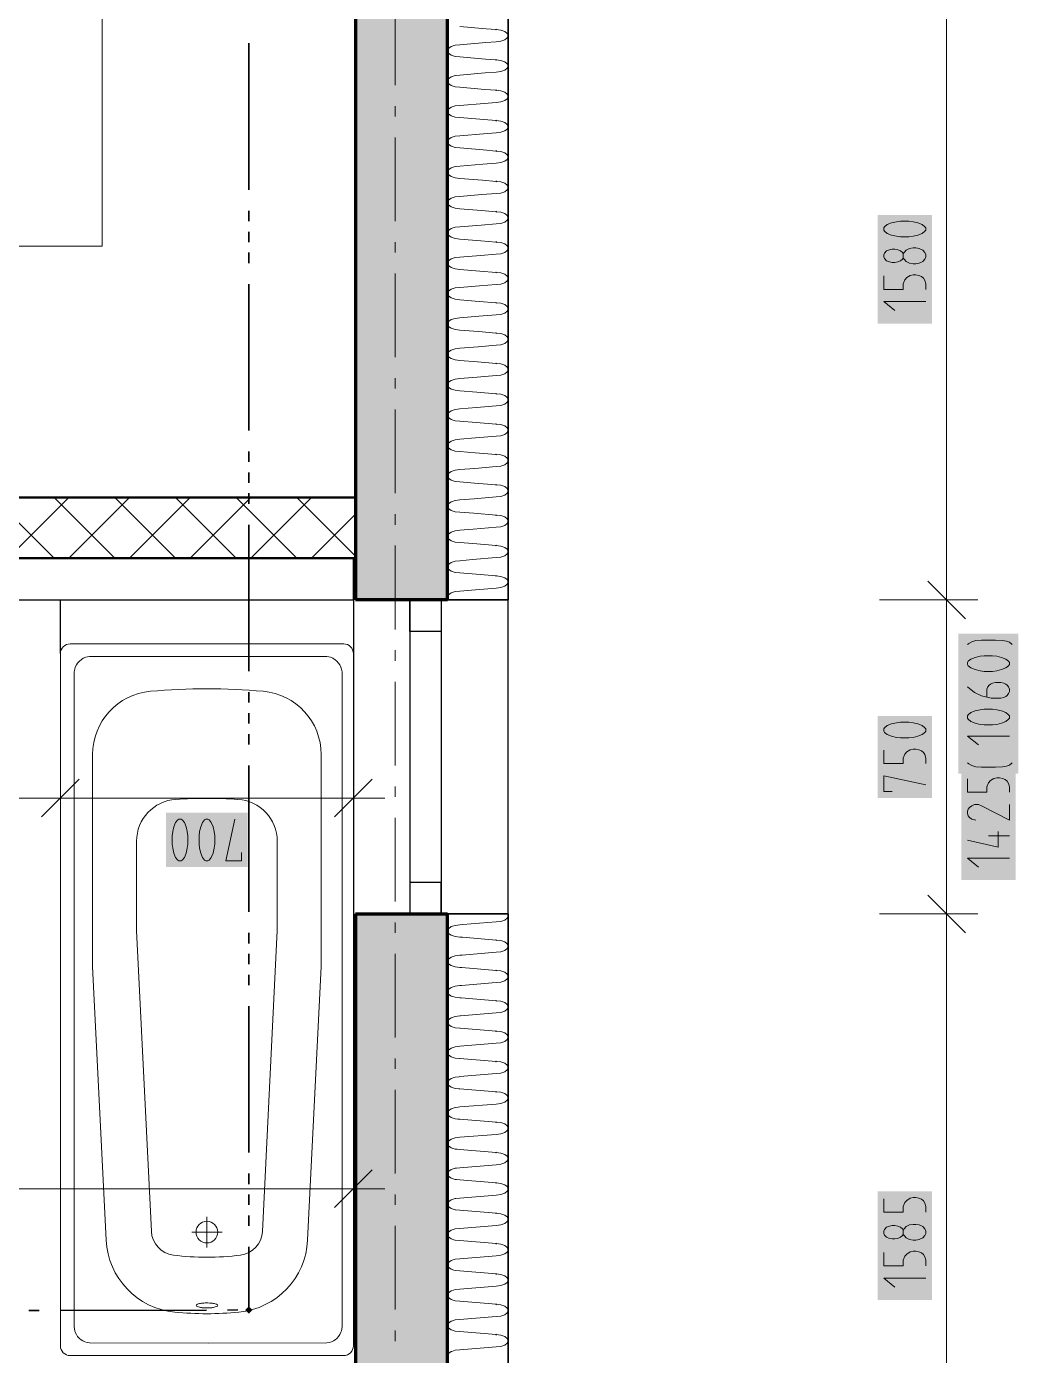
# Model space of a CAD drawing. Header units: millimetres. Extents: x 0 to 594, y 0 to 420.
# Drawn here: x 517.43 to 539.14, y 243.83 to 272.9 of the extents above; entities that cross this region are included whole.
import ezdxf

# ---------------------------------------------------------------- set-up
doc = ezdxf.new("R2010")
doc.units = ezdxf.units.MM
doc.header["$LTSCALE"] = 8
for name, color, linetype in [('PDF_Instalacni prizdivka do 1m', 7, 'Continuous'), ('PDF_Koty delkove', 7, 'Continuous'), ('PDF_Kuchyne', 7, 'Continuous'), ('PDF_Okna', 7, 'Continuous'), ('PDF_Osy hlavni', 7, 'Continuous'), ('PDF_Pozarni useky', 7, 'Continuous'), ('PDF_Pricky zdene', 7, 'Continuous'), ('PDF_Sanita', 7, 'Continuous'), ('PDF_Steny obvodove nosne', 7, 'Continuous'), ('PDF_Zatepleni', 7, 'Continuous')]:
    doc.layers.add(name, color=color, linetype=linetype)

msp = doc.modelspace()

# ---------------------------------------------------------------- linework, layer by layer
at = {"layer": 'PDF_Instalacni prizdivka do 1m', "lineweight": 25}
msp.add_lwpolyline([(524.585, 261.27), (507.641, 261.27), (507.641, 260.355), (524.585, 260.355)], close=True, dxfattribs=at)
msp.add_lwpolyline([(518.174, 259.183), (518.174, 260.355)], dxfattribs=at)
at = {"layer": 'PDF_Koty delkove', "lineweight": 18}
for points in [[(537.566, 219.919), (537.566, 226.788), (537.566, 238.969), (537.566, 253.486), (537.566, 260.355), (537.566, 274.825), (537.245, 274.825), (536.1, 274.825)], [(536.557, 267.774), (536.497, 267.75), (536.435, 267.737), (536.374, 267.737), (536.314, 267.75), (536.252, 267.774), (536.206, 267.823), (536.192, 267.86), (536.192, 267.908), (536.206, 267.945), (536.252, 267.994), (536.314, 268.018), (536.374, 268.031), (536.435, 268.031), (536.497, 268.018), (536.557, 267.994), (536.603, 267.957), (536.619, 267.933)], [(536.619, 267.835), (536.603, 267.811), (536.557, 267.774)], [(536.192, 267.444), (536.192, 267.15), (536.619, 267.15), (536.619, 267.273), (536.65, 267.358), (536.696, 267.407), (536.772, 267.456), (536.832, 267.468), (536.893, 267.468), (536.955, 267.456), (537.015, 267.431), (537.061, 267.395), (537.092, 267.346), (537.108, 267.273), (537.108, 267.15)], [(537.108, 266.881), (536.192, 266.881), (536.435, 266.686)], [(537.978, 259.942), (537.154, 260.767)], [(537.566, 260.355), (537.245, 260.355), (536.1, 260.355)], [(538.253, 260.355), (537.566, 260.355), (536.879, 260.355)], [(538.024, 259.379), (538.054, 259.404), (538.115, 259.441), (538.206, 259.465), (538.329, 259.477), (538.634, 259.477), (538.787, 259.465), (538.878, 259.453), (538.939, 259.428), (539, 259.379)], [(538.572, 259.135), (538.389, 259.135), (538.298, 259.123), (538.191, 259.099), (538.1, 259.062), (538.038, 259.014), (538.024, 258.989), (538.024, 258.94), (538.038, 258.915), (538.1, 258.867), (538.191, 258.83), (538.298, 258.806), (538.389, 258.793), (538.572, 258.793), (538.664, 258.806), (538.771, 258.83), (538.863, 258.867), (538.924, 258.915), (538.939, 258.94), (538.939, 258.989), (538.924, 259.014), (538.863, 259.062)], [(538.863, 259.062), (538.771, 259.099), (538.664, 259.123), (538.572, 259.135)], [(538.45, 258.232), (538.45, 258.403), (538.466, 258.452), (538.496, 258.488), (538.527, 258.512), (538.572, 258.537), (538.634, 258.549), (538.755, 258.549), (538.817, 258.537), (538.863, 258.512), (538.893, 258.488), (538.924, 258.452), (538.939, 258.403), (538.939, 258.354), (538.924, 258.305), (538.893, 258.268), (538.863, 258.244), (538.817, 258.219), (538.755, 258.207), (538.542, 258.207), (538.329, 258.256), (538.176, 258.329), (538.024, 258.452)], [(538.572, 257.963), (538.389, 257.963), (538.298, 257.95), (538.191, 257.926), (538.1, 257.89), (538.038, 257.841), (538.024, 257.816), (538.024, 257.768), (538.038, 257.743), (538.1, 257.695), (538.191, 257.658), (538.298, 257.633), (538.389, 257.621), (538.572, 257.621), (538.664, 257.633), (538.771, 257.658), (538.863, 257.695), (538.924, 257.743)], [(538.924, 257.743), (538.939, 257.768), (538.939, 257.816), (538.924, 257.841), (538.863, 257.89), (538.771, 257.926), (538.664, 257.95), (538.572, 257.963)], [(538.939, 257.377), (538.024, 257.377), (538.267, 257.182)], [(536.192, 257.067), (536.192, 256.774), (536.619, 256.774), (536.619, 256.896), (536.65, 256.981), (536.696, 257.031), (536.772, 257.079), (536.832, 257.092), (536.893, 257.092), (536.955, 257.079), (537.015, 257.055), (537.061, 257.018), (537.092, 256.97), (537.108, 256.896), (537.108, 256.774)], [(539, 256.791), (538.939, 256.742), (538.878, 256.718), (538.787, 256.705), (538.634, 256.693), (538.329, 256.693), (538.206, 256.705), (538.115, 256.73), (538.054, 256.767), (538.024, 256.791)], [(518.586, 256.432), (517.761, 255.608)], [(518.174, 256.707), (518.174, 256.02), (518.174, 255.333)], [(524.997, 256.432), (524.173, 255.608)], [(524.585, 256.707), (524.585, 256.02), (524.585, 255.333)], [(536.192, 256.162), (536.192, 256.504), (537.108, 256.309)], [(538.024, 256.44), (538.024, 256.147), (538.45, 256.147), (538.45, 256.269), (538.482, 256.354), (538.527, 256.403), (538.603, 256.451), (538.664, 256.464), (538.725, 256.464), (538.787, 256.451), (538.847, 256.427), (538.893, 256.391), (538.924, 256.342), (538.939, 256.269), (538.939, 256.147)], [(536.374, 256.162), (536.192, 256.162)], [(524.585, 256.02), (520.535, 256.02), (518.174, 256.02), (514.199, 256.02), (511.58, 256.02), (507.641, 256.02), (497.658, 256.02), (496.65, 256.02), (480.256, 256.02), (477.783, 256.02), (466.793, 256.02), (464.87, 256.02)], [(524.585, 256.02), (525.272, 256.02)], [(538.115, 255.854), (538.069, 255.817), (538.038, 255.78), (538.024, 255.731), (538.024, 255.683), (538.038, 255.634), (538.069, 255.597), (538.115, 255.56), (538.206, 255.536)], [(538.939, 255.878), (538.939, 255.536), (538.329, 255.854), (538.267, 255.878), (538.176, 255.878), (538.115, 255.854)], [(521.208, 255.195), (521.208, 255.011), (521.22, 254.921), (521.244, 254.814), (521.281, 254.722), (521.33, 254.661), (521.354, 254.646), (521.403, 254.646), (521.428, 254.661), (521.476, 254.722), (521.513, 254.814), (521.538, 254.921), (521.55, 255.011), (521.55, 255.195), (521.538, 255.286), (521.513, 255.393), (521.476, 255.485), (521.428, 255.546), (521.403, 255.562)], [(521.403, 255.562), (521.354, 255.562), (521.33, 255.546), (521.281, 255.485), (521.244, 255.393), (521.22, 255.286), (521.208, 255.195)], [(522.138, 254.828), (522.138, 254.646), (521.795, 254.646), (521.99, 255.562)], [(538.695, 255.292), (538.695, 254.949), (538.024, 255.097)], [(538.939, 255.194), (538.482, 255.194)], [(538.939, 254.705), (538.024, 254.705), (538.267, 254.511)], [(537.978, 253.073), (537.154, 253.898)], [(537.566, 253.486), (537.245, 253.486), (536.1, 253.486)], [(538.253, 253.486), (537.566, 253.486), (536.879, 253.486)], [(524.585, 248.161), (524.585, 247.474), (524.585, 246.787)], [(524.997, 247.886), (524.173, 247.062)], [(524.585, 247.474), (513.083, 247.474), (512.73, 247.474), (502.283, 247.474), (500.864, 247.474), (493.994, 247.474), (492.575, 247.474), (480.256, 247.474)], [(524.585, 247.474), (525.272, 247.474)], [(536.192, 247.255), (536.192, 246.962), (536.619, 246.962), (536.619, 247.084), (536.65, 247.169), (536.696, 247.218), (536.772, 247.267), (536.832, 247.279), (536.893, 247.279), (536.955, 247.267), (537.015, 247.243), (537.061, 247.206), (537.092, 247.158), (537.108, 247.084), (537.108, 246.962)], [(536.619, 246.472), (536.603, 246.448), (536.557, 246.411), (536.497, 246.387), (536.435, 246.374), (536.374, 246.374), (536.314, 246.387), (536.252, 246.411), (536.206, 246.46), (536.192, 246.497), (536.192, 246.545), (536.206, 246.582), (536.252, 246.631), (536.314, 246.656), (536.374, 246.668), (536.435, 246.668), (536.497, 246.656), (536.557, 246.631), (536.603, 246.595), (536.619, 246.57)], [(536.634, 246.595), (536.619, 246.57), (536.619, 246.472), (536.634, 246.448), (536.68, 246.399), (536.756, 246.362), (536.832, 246.35), (536.893, 246.35), (536.969, 246.362), (537.046, 246.399), (537.092, 246.448), (537.108, 246.497), (537.108, 246.545), (537.092, 246.595), (537.046, 246.644), (536.969, 246.68), (536.893, 246.692)], [(536.893, 246.692), (536.832, 246.692), (536.756, 246.68), (536.68, 246.644), (536.634, 246.595)], [(536.192, 246.081), (536.192, 245.787), (536.619, 245.787), (536.619, 245.91), (536.65, 245.995), (536.696, 246.044), (536.772, 246.093), (536.832, 246.105), (536.893, 246.105), (536.955, 246.093), (537.015, 246.068), (537.061, 246.032), (537.092, 245.983), (537.108, 245.91), (537.108, 245.787)], [(537.108, 245.518), (536.192, 245.518), (536.435, 245.323)]]:
    msp.add_lwpolyline(points, dxfattribs=at)
for points in [[(536.74, 268.642), (536.557, 268.642), (536.467, 268.63), (536.359, 268.605), (536.268, 268.569), (536.206, 268.52), (536.192, 268.495), (536.192, 268.447), (536.206, 268.422), (536.268, 268.374), (536.359, 268.337), (536.467, 268.312), (536.557, 268.299), (536.74, 268.299), (536.832, 268.312), (536.939, 268.337), (537.031, 268.374), (537.092, 268.422), (537.108, 268.447), (537.108, 268.495), (537.092, 268.52), (537.031, 268.569), (536.939, 268.605), (536.832, 268.63)], [(536.893, 268.055), (536.832, 268.055), (536.756, 268.043), (536.68, 268.007), (536.634, 267.957), (536.619, 267.933), (536.619, 267.835), (536.634, 267.811), (536.68, 267.762), (536.756, 267.725), (536.832, 267.712), (536.893, 267.712), (536.969, 267.725), (537.046, 267.762), (537.092, 267.811), (537.108, 267.86), (537.108, 267.908), (537.092, 267.957), (537.046, 268.007), (536.969, 268.043)], [(536.74, 257.679), (536.557, 257.679), (536.467, 257.666), (536.359, 257.642), (536.268, 257.605), (536.206, 257.557), (536.192, 257.532), (536.192, 257.483), (536.206, 257.458), (536.268, 257.41), (536.359, 257.373), (536.467, 257.348), (536.557, 257.336), (536.74, 257.336), (536.832, 257.348), (536.939, 257.373), (537.031, 257.41), (537.092, 257.458), (537.108, 257.483), (537.108, 257.532), (537.092, 257.557), (537.031, 257.605), (536.939, 257.642), (536.832, 257.666)], [(520.621, 255.195), (520.621, 255.011), (520.633, 254.921), (520.657, 254.814), (520.694, 254.722), (520.742, 254.661), (520.767, 254.646), (520.816, 254.646), (520.841, 254.661), (520.889, 254.722), (520.926, 254.814), (520.951, 254.921), (520.963, 255.011), (520.963, 255.195), (520.951, 255.286), (520.926, 255.393), (520.889, 255.485), (520.841, 255.546), (520.816, 255.562), (520.767, 255.562), (520.742, 255.546), (520.694, 255.485), (520.657, 255.393), (520.633, 255.286)]]:
    msp.add_lwpolyline(points, close=True, dxfattribs=at)
at = {"layer": 'PDF_Koty delkove', "color": 7, "lineweight": 18, "true_color": 0xffffff, "transparency": 33554559}
for points in [[(537.245, 266.401), (537.245, 268.779), (536.054, 266.401), (536.054, 268.779)], [(539.138, 256.555), (539.138, 259.614), (537.825, 256.555), (537.825, 259.614)], [(537.245, 256.024), (537.245, 257.816), (536.054, 256.024), (536.054, 257.816)], [(539.077, 254.226), (539.077, 256.601), (537.886, 254.226), (537.886, 256.601)], [(522.275, 255.699), (520.483, 255.699), (522.275, 254.509), (520.483, 254.509)], [(537.245, 245.038), (537.245, 247.416), (536.054, 245.038), (536.054, 247.416)]]:
    msp.add_solid(points, dxfattribs=at)
at = {"layer": 'PDF_Kuchyne', "lineweight": 13}
msp.add_lwpolyline([(508.145, 268.094), (519.09, 268.094), (519.09, 273.589), (524.585, 273.589)], dxfattribs=at)
at = {"layer": 'PDF_Okna', "lineweight": 25}
for points in [[(524.585, 260.355), (524.585, 253.486)], [(525.821, 260.355), (525.821, 253.486)], [(526.508, 260.355), (526.508, 253.486)], [(527.974, 253.486), (527.974, 260.355)]]:
    msp.add_lwpolyline(points, dxfattribs=at)
for points in [[(526.508, 260.355), (526.508, 259.668), (525.821, 259.668), (525.821, 260.355)], [(526.508, 253.486), (526.508, 254.172), (525.821, 254.172), (525.821, 253.486)]]:
    msp.add_lwpolyline(points, close=True, dxfattribs=at)
at = {"layer": 'PDF_Osy hlavni', "lineweight": 18}
for points in [[(525.501, 271.618), (525.501, 273.45)], [(525.501, 270.931), (525.501, 271.16)], [(525.501, 268.641), (525.501, 270.473)], [(525.501, 267.954), (525.501, 268.183)], [(525.501, 265.665), (525.501, 267.496)], [(525.501, 264.978), (525.501, 265.207)], [(525.501, 262.688), (525.501, 264.52)], [(525.501, 262.001), (525.501, 262.23)], [(525.501, 259.711), (525.501, 261.543)], [(525.501, 259.024), (525.501, 259.253)], [(525.501, 256.735), (525.501, 258.567)], [(525.501, 256.048), (525.501, 256.277)], [(525.501, 253.758), (525.501, 255.59)], [(525.501, 253.071), (525.501, 253.3)], [(525.501, 250.782), (525.501, 252.613)], [(525.501, 250.095), (525.501, 250.324)], [(525.501, 247.805), (525.501, 249.637)], [(525.501, 247.118), (525.501, 247.347)], [(525.501, 244.828), (525.501, 246.66)], [(525.501, 244.141), (525.501, 244.37)]]:
    msp.add_lwpolyline(points, dxfattribs=at)
at = {"layer": 'PDF_Pozarni useky', "lineweight": 35}
for points in [[(522.295, 269.328), (522.295, 272.534)], [(522.295, 268.641), (522.295, 268.87)], [(522.295, 268.183), (522.295, 268.412)], [(522.295, 267.725), (522.295, 267.954)], [(522.295, 264.062), (522.295, 267.267)], [(522.295, 263.375), (522.295, 263.604)], [(522.295, 262.917), (522.295, 263.146)], [(522.295, 262.459), (522.295, 262.688)], [(522.295, 258.795), (522.295, 262.001)], [(522.295, 258.109), (522.295, 258.338)], [(522.295, 257.651), (522.295, 257.88)], [(522.295, 257.193), (522.295, 257.422)], [(522.295, 253.529), (522.295, 256.735)], [(522.295, 252.842), (522.295, 253.071)], [(522.295, 252.384), (522.295, 252.613)], [(522.295, 251.926), (522.295, 252.155)], [(522.295, 248.263), (522.295, 251.468)], [(522.295, 247.576), (522.295, 247.805)], [(522.295, 247.118), (522.295, 247.347)], [(522.295, 246.66), (522.295, 246.889)], [(522.295, 244.821), (522.295, 246.202)], [(517.709, 244.809), (517.48, 244.809)], [(521.372, 244.819), (518.167, 244.811)], [(522.059, 244.821), (521.83, 244.82)], [(522.295, 244.821), (522.288, 244.821)]]:
    msp.add_lwpolyline(points, dxfattribs=at)
at = {"layer": 'PDF_Pozarni useky', "lineweight": 35, "transparency": 33554559}
for points in [[(522.295, 244.741), (522.215, 244.821), (522.375, 244.821), (522.295, 244.901)], [(522.375, 244.822), (522.295, 244.741), (522.295, 244.901), (522.215, 244.821)]]:
    msp.add_solid(points, dxfattribs=at)
at = {"layer": 'PDF_Pricky zdene', "lineweight": 50}
msp.add_lwpolyline([(495.918, 261.27), (496.65, 261.27), (497.658, 261.27), (497.704, 261.27), (524.585, 261.27), (524.631, 261.27), (524.631, 262.599), (524.585, 262.599), (497.704, 262.599), (495.918, 262.599)], dxfattribs=at)
at = {"layer": 'PDF_Pricky zdene', "lineweight": 9}
for points in [[(518.036, 261.27), (517.533, 261.774), (516.708, 262.599)], [(518.357, 262.599), (517.533, 261.774), (517.029, 261.27)], [(519.364, 261.27), (518.861, 261.774), (518.036, 262.599)], [(519.685, 262.599), (518.861, 261.774), (518.357, 261.27)], [(520.692, 261.27), (520.189, 261.774), (519.364, 262.599)], [(521.013, 262.599), (520.189, 261.774), (519.685, 261.27)], [(522.02, 261.27), (521.517, 261.774), (520.692, 262.599)], [(522.341, 262.599), (521.517, 261.774), (521.013, 261.27)], [(523.348, 261.27), (522.845, 261.774), (522.02, 262.599)], [(523.669, 262.599), (522.845, 261.774)], [(524.631, 261.316), (524.173, 261.774), (523.348, 262.599)], [(524.631, 262.232), (524.173, 261.774), (523.669, 261.27)], [(522.845, 261.774), (522.341, 261.27)]]:
    msp.add_lwpolyline(points, dxfattribs=at)
at = {"layer": 'PDF_Sanita', "lineweight": 13}
for points in [[(518.174, 259.183), (518.174, 259.182), (518.174, 244.034, 0.414233), (518.384, 243.823), (524.374, 243.823, 0.41423), (524.585, 244.034), (524.585, 259.182, 0.414233), (524.374, 259.393), (518.384, 259.393, 0.41423), (518.174, 259.183)], [(522.112, 246.02, 0.364872), (522.594, 246.539), (522.919, 253.126), (522.918, 255.079, 0.395998), (522.059, 255.992, 0.031047), (520.699, 255.992, 0.395991), (519.84, 255.079), (519.839, 253.126), (520.164, 246.539, 0.364869), (520.646, 246.02)]]:
    msp.add_lwpolyline(points, format="xyb", dxfattribs=at)
for points in [[(518.476, 251.608), (518.477, 258.785), (518.486, 258.837), (518.5, 258.884), (518.525, 258.935), (518.551, 258.975), (518.588, 259.016), (518.626, 259.047), (518.675, 259.078), (518.729, 259.1), (518.769, 259.111), (518.811, 259.117), (521.407, 259.118), (524.002, 259.117), (524.044, 259.111), (524.085, 259.1), (524.138, 259.078), (524.188, 259.047), (524.225, 259.016), (524.262, 258.975), (524.289, 258.935), (524.313, 258.884), (524.328, 258.837), (524.336, 258.785), (524.337, 251.608), (524.337, 244.469), (524.332, 244.401), (524.324, 244.365), (524.313, 244.332), (524.291, 244.285), (524.262, 244.241), (524.224, 244.199), (524.188, 244.169), (524.148, 244.143), (524.103, 244.122), (524.053, 244.107), (524.002, 244.099), (521.407, 244.098)], [(521.407, 244.098), (518.812, 244.099), (518.76, 244.107), (518.71, 244.122), (518.666, 244.143), (518.625, 244.169), (518.589, 244.199), (518.551, 244.241), (518.523, 244.285), (518.5, 244.332), (518.489, 244.365), (518.481, 244.401), (518.476, 244.469), (518.476, 251.608)], [(521.379, 246.858), (521.379, 246.191)], [(521.046, 246.525), (521.713, 246.525)], [(521.241, 244.876), (521.22, 244.88), (521.196, 244.886), (521.17, 244.894), (521.149, 244.906), (521.141, 244.921), (521.149, 244.935), (521.17, 244.947), (521.196, 244.956), (521.22, 244.961), (521.241, 244.965), (521.259, 244.968), (521.274, 244.97), (521.287, 244.971), (521.298, 244.972), (521.307, 244.973), (521.315, 244.973), (521.34, 244.975), (521.365, 244.975), (521.401, 244.975), (521.443, 244.973), (521.451, 244.973), (521.461, 244.972), (521.471, 244.971), (521.484, 244.97), (521.499, 244.968), (521.517, 244.965), (521.538, 244.961), (521.563, 244.956), (521.588, 244.947), (521.609, 244.935), (521.617, 244.921), (521.609, 244.906), (521.588, 244.894), (521.563, 244.886), (521.538, 244.88), (521.517, 244.876), (521.499, 244.873), (521.484, 244.871), (521.471, 244.87), (521.461, 244.869), (521.451, 244.868), (521.443, 244.868), (521.436, 244.867), (521.414, 244.866), (521.39, 244.866), (521.353, 244.866)], [(521.353, 244.866), (521.307, 244.868), (521.298, 244.869), (521.287, 244.87), (521.274, 244.871), (521.259, 244.873), (521.241, 244.876)]]:
    msp.add_lwpolyline(points, dxfattribs=at)
for points in [[(519.174, 246.35, 0.372026), (520.678, 244.773, 0.048465), (522.081, 244.773, 0.372028), (523.584, 246.35), (523.88, 252.332), (523.88, 256.971, 0.387973), (522.613, 258.357, 0.045249), (520.145, 258.357, 0.387973), (518.879, 256.971), (518.879, 252.332)], [(521.617, 246.525, 0.414202), (521.379, 246.763, 0.414207), (521.141, 246.525, 0.414223), (521.379, 246.287, 0.414218)]]:
    msp.add_lwpolyline(points, format="xyb", close=True, dxfattribs=at)
at = {"layer": 'PDF_Sanita', "lineweight": 9}
msp.add_arc((521.379, 251.992), 6.017, 263.0014, 276.9986, dxfattribs=at)
at = {"layer": 'PDF_Steny obvodove nosne', "lineweight": 70}
for points in [[(524.631, 274.825), (524.631, 262.599), (524.631, 261.27), (524.631, 260.355)], [(526.645, 260.355), (526.645, 274.825)], [(526.645, 260.355), (526.508, 260.355), (525.821, 260.355), (524.631, 260.355)], [(524.631, 253.486), (524.631, 243.823), (524.631, 242.312), (523.898, 242.312)], [(524.631, 253.486), (525.821, 253.486), (526.508, 253.486), (526.645, 253.486)], [(525.913, 240.297), (526.645, 240.297), (526.645, 242.312), (526.645, 253.486)]]:
    msp.add_lwpolyline(points, dxfattribs=at)
at = {"layer": 'PDF_Steny obvodove nosne', "color": 9, "lineweight": 9, "true_color": 0xc0c0c0, "transparency": 33554559}
for points in [[(524.631, 274.825), (524.631, 260.355), (526.645, 274.825), (526.645, 260.355)], [(524.631, 242.312), (526.645, 242.312), (524.631, 253.486), (526.645, 253.486)]]:
    msp.add_solid(points, dxfattribs=at)
at = {"layer": 'PDF_Zatepleni', "lineweight": 35}
for points in [[(526.645, 274.825), (526.645, 260.355)], [(527.974, 260.355), (527.974, 274.825)], [(527.974, 260.355), (526.645, 260.355)], [(526.645, 253.486), (526.645, 242.312), (526.645, 240.297), (525.913, 240.297), (525.913, 238.969)], [(526.645, 253.486), (527.974, 253.486)], [(527.241, 238.969), (527.974, 238.969), (527.974, 240.297), (527.974, 253.486)]]:
    msp.add_lwpolyline(points, dxfattribs=at)
at = {"layer": 'PDF_Zatepleni', "lineweight": 9}
for points in [[(526.911, 272.899), (527.493, 272.851), (527.708, 272.833)], [(527.974, 272.701), (527.953, 272.751), (527.896, 272.795), (527.81, 272.823), (527.708, 272.833)], [(526.911, 272.502), (526.809, 272.492), (526.722, 272.463), (526.664, 272.42), (526.646, 272.383)], [(527.708, 272.568), (527.485, 272.549), (526.911, 272.502)], [(527.708, 272.568), (527.81, 272.578), (527.896, 272.607), (527.953, 272.65), (527.974, 272.701)], [(526.646, 272.355), (526.664, 272.318), (526.722, 272.274), (526.809, 272.245), (526.911, 272.235)], [(526.911, 272.235), (527.476, 272.189), (527.708, 272.169)], [(526.911, 272.235), (526.911, 272.235)], [(527.974, 272.037), (527.953, 272.087), (527.896, 272.131), (527.81, 272.159), (527.708, 272.169)], [(526.911, 271.838), (526.809, 271.828), (526.722, 271.799), (526.664, 271.756), (526.646, 271.719)], [(526.911, 271.838), (527.468, 271.884), (527.708, 271.904), (527.81, 271.914), (527.896, 271.943), (527.953, 271.986), (527.974, 272.037)], [(526.646, 271.691), (526.664, 271.654), (526.722, 271.61), (526.809, 271.581), (526.911, 271.571)], [(526.911, 271.571), (527.458, 271.526), (527.708, 271.505)], [(526.911, 271.571), (526.911, 271.571)], [(526.911, 271.174), (527.45, 271.219), (527.708, 271.24), (527.81, 271.25), (527.896, 271.279), (527.953, 271.322), (527.974, 271.373)], [(527.974, 271.373), (527.953, 271.423), (527.896, 271.467), (527.81, 271.495), (527.708, 271.505)], [(526.911, 271.174), (526.809, 271.164), (526.722, 271.135), (526.664, 271.092), (526.646, 271.055)], [(526.646, 271.027), (526.664, 270.99)], [(526.664, 270.99), (526.722, 270.946), (526.809, 270.917), (526.911, 270.907)], [(526.911, 270.907), (527.441, 270.863), (527.708, 270.841)], [(526.911, 270.907), (526.911, 270.907)], [(526.911, 270.51), (527.433, 270.553), (527.708, 270.576), (527.81, 270.586), (527.896, 270.615), (527.953, 270.658), (527.974, 270.709)], [(527.974, 270.709), (527.953, 270.759), (527.896, 270.803), (527.81, 270.831), (527.708, 270.841)], [(526.911, 270.51), (526.809, 270.5), (526.722, 270.471), (526.664, 270.428), (526.646, 270.391)], [(526.646, 270.363), (526.664, 270.326), (526.722, 270.282), (526.809, 270.253), (526.911, 270.243)], [(526.911, 270.243), (527.424, 270.201), (527.708, 270.177)], [(526.911, 270.243), (526.911, 270.243)], [(527.974, 270.045), (527.953, 270.095), (527.896, 270.139), (527.81, 270.167), (527.708, 270.177)], [(526.911, 269.846), (526.809, 269.836), (526.722, 269.807), (526.664, 269.764), (526.646, 269.727)], [(526.911, 269.846), (527.416, 269.888), (527.708, 269.912), (527.81, 269.922), (527.896, 269.951), (527.953, 269.994), (527.974, 270.045)], [(526.646, 269.699), (526.664, 269.662), (526.722, 269.618), (526.809, 269.589), (526.911, 269.579)], [(526.911, 269.579), (527.407, 269.538), (527.708, 269.513)], [(526.911, 269.579), (526.911, 269.579)], [(527.974, 269.381), (527.953, 269.431), (527.896, 269.474), (527.81, 269.503), (527.708, 269.513)], [(527.708, 269.248), (527.398, 269.222), (526.911, 269.182)], [(527.708, 269.248), (527.81, 269.258), (527.896, 269.287), (527.953, 269.33), (527.974, 269.381)], [(526.911, 269.182), (526.809, 269.172), (526.722, 269.143), (526.664, 269.1), (526.646, 269.063)], [(526.646, 269.035), (526.664, 268.997), (526.722, 268.954), (526.809, 268.925), (526.911, 268.915)], [(526.911, 268.915), (527.389, 268.876), (527.708, 268.849), (527.81, 268.839), (527.896, 268.81), (527.953, 268.767), (527.974, 268.717)], [(526.911, 268.915), (526.911, 268.915)], [(527.708, 268.584), (527.81, 268.594), (527.896, 268.623), (527.953, 268.666), (527.974, 268.717)], [(526.911, 268.518), (526.809, 268.508), (526.722, 268.479), (526.664, 268.436), (526.646, 268.399)], [(526.646, 268.371), (526.664, 268.333), (526.722, 268.29), (526.809, 268.261), (526.911, 268.251)], [(527.708, 268.584), (527.381, 268.557), (526.911, 268.518)], [(526.911, 268.251), (527.372, 268.213), (527.708, 268.185)], [(526.911, 268.251), (526.911, 268.251)], [(526.911, 267.854), (527.364, 267.891), (527.708, 267.92), (527.81, 267.93), (527.896, 267.959), (527.953, 268.002), (527.974, 268.053)], [(527.974, 268.053), (527.953, 268.103), (527.896, 268.146), (527.81, 268.175), (527.708, 268.185)], [(526.911, 267.854), (526.809, 267.844), (526.722, 267.815), (526.664, 267.772), (526.646, 267.735)], [(526.646, 267.707), (526.664, 267.669), (526.722, 267.626), (526.809, 267.597), (526.911, 267.587)], [(526.911, 267.587), (527.355, 267.55), (527.708, 267.521), (527.81, 267.511), (527.896, 267.482), (527.953, 267.439), (527.974, 267.389)], [(526.911, 267.587), (526.911, 267.587)], [(526.911, 267.19), (526.809, 267.18), (526.722, 267.151), (526.664, 267.108), (526.646, 267.071)], [(526.911, 267.19), (527.347, 267.226), (527.708, 267.256), (527.81, 267.266), (527.896, 267.295), (527.953, 267.338), (527.974, 267.389)], [(526.646, 267.043), (526.664, 267.005), (526.722, 266.962), (526.809, 266.933), (526.911, 266.923)], [(526.911, 266.923), (527.338, 266.888), (527.708, 266.857), (527.81, 266.847), (527.896, 266.818), (527.953, 266.775), (527.974, 266.725)], [(526.911, 266.923), (526.911, 266.923)], [(526.911, 266.526), (527.329, 266.56), (527.708, 266.592), (527.81, 266.602), (527.896, 266.631), (527.953, 266.674), (527.974, 266.725)], [(526.722, 266.487), (526.664, 266.444), (526.646, 266.406)], [(526.646, 266.379), (526.664, 266.341), (526.722, 266.298), (526.809, 266.269), (526.911, 266.259)], [(526.911, 266.526), (526.809, 266.516), (526.722, 266.487)], [(526.911, 266.259), (527.32, 266.225), (527.708, 266.193), (527.81, 266.183), (527.896, 266.154), (527.953, 266.111), (527.974, 266.061)], [(526.911, 266.259), (526.911, 266.259)], [(526.911, 266.259), (526.911, 266.259)], [(526.911, 265.862), (527.312, 265.895), (527.708, 265.928), (527.81, 265.938), (527.896, 265.967), (527.953, 266.01), (527.974, 266.061)], [(526.911, 265.862), (526.809, 265.852), (526.722, 265.823), (526.664, 265.78), (526.646, 265.742)], [(526.646, 265.715), (526.664, 265.677), (526.722, 265.634), (526.809, 265.605), (526.911, 265.595)], [(526.911, 265.595), (527.303, 265.563), (527.708, 265.529)], [(526.911, 265.595), (526.911, 265.595)], [(527.974, 265.397), (527.953, 265.447), (527.896, 265.49), (527.81, 265.519), (527.708, 265.529)], [(526.911, 265.198), (526.809, 265.188), (526.722, 265.159), (526.664, 265.116), (526.646, 265.078)], [(527.708, 265.264), (527.295, 265.23), (526.911, 265.198)], [(527.708, 265.264), (527.81, 265.274), (527.896, 265.303), (527.953, 265.346), (527.974, 265.397)], [(526.646, 265.051), (526.664, 265.013), (526.722, 264.97), (526.809, 264.941), (526.911, 264.931)], [(526.911, 264.931), (527.286, 264.9), (527.708, 264.865)], [(526.911, 264.931), (526.911, 264.931)], [(527.974, 264.732), (527.953, 264.783), (527.896, 264.826), (527.81, 264.855), (527.708, 264.865)], [(527.708, 264.6), (527.277, 264.564), (526.911, 264.534)], [(527.708, 264.6), (527.81, 264.61), (527.896, 264.639), (527.953, 264.682), (527.974, 264.732)], [(526.911, 264.534), (526.809, 264.524), (526.722, 264.495), (526.664, 264.452), (526.646, 264.414)], [(526.646, 264.387), (526.664, 264.349), (526.722, 264.306), (526.809, 264.277), (526.911, 264.267)], [(526.911, 264.267), (527.269, 264.238), (527.708, 264.201)], [(526.911, 264.267), (526.911, 264.267)], [(527.974, 264.068), (527.953, 264.119), (527.896, 264.162), (527.81, 264.191), (527.708, 264.201)], [(527.708, 263.936), (527.81, 263.946), (527.896, 263.975), (527.953, 264.018), (527.974, 264.068)], [(526.911, 263.87), (526.809, 263.86), (526.722, 263.831), (526.664, 263.788), (526.646, 263.75)], [(526.646, 263.723), (526.664, 263.685), (526.722, 263.642), (526.809, 263.613), (526.911, 263.603)], [(527.708, 263.936), (527.26, 263.899), (526.911, 263.87)], [(526.911, 263.603), (527.251, 263.575), (527.708, 263.537), (527.81, 263.527), (527.896, 263.498), (527.953, 263.455), (527.974, 263.404)], [(526.911, 263.603), (526.911, 263.603)], [(527.708, 263.272), (527.81, 263.282), (527.896, 263.311), (527.953, 263.354), (527.974, 263.404)], [(526.911, 263.206), (526.809, 263.196), (526.722, 263.167), (526.664, 263.124), (526.646, 263.086)], [(527.708, 263.272), (527.243, 263.233), (526.911, 263.206)], [(526.646, 263.059), (526.664, 263.021), (526.722, 262.978), (526.809, 262.949)], [(526.809, 262.949), (526.911, 262.939)], [(526.911, 262.939), (527.234, 262.912), (527.708, 262.873)], [(526.911, 262.939), (526.911, 262.939)], [(527.974, 262.74), (527.953, 262.791), (527.896, 262.834), (527.81, 262.863), (527.708, 262.873)], [(526.911, 262.542), (526.809, 262.532), (526.722, 262.503), (526.664, 262.46), (526.646, 262.422)], [(527.708, 262.608), (527.225, 262.568), (526.911, 262.542)], [(527.708, 262.608), (527.81, 262.618), (527.896, 262.647), (527.953, 262.69), (527.974, 262.74)], [(526.646, 262.395), (526.664, 262.357), (526.722, 262.314), (526.809, 262.285), (526.911, 262.275)], [(526.911, 262.275), (527.217, 262.25), (527.708, 262.209)], [(526.911, 262.275), (526.911, 262.275)], [(527.896, 262.17), (527.81, 262.199), (527.708, 262.209)], [(527.708, 261.944), (527.81, 261.954), (527.896, 261.983), (527.953, 262.026), (527.974, 262.076)], [(527.974, 262.076), (527.953, 262.127), (527.896, 262.17)], [(526.911, 261.878), (526.809, 261.868), (526.722, 261.839), (526.664, 261.796), (526.646, 261.758)], [(526.646, 261.73), (526.664, 261.693), (526.722, 261.65), (526.809, 261.621), (526.911, 261.611)], [(527.708, 261.944), (527.208, 261.902), (526.911, 261.878)], [(526.911, 261.611), (527.2, 261.587), (527.708, 261.545)], [(526.911, 261.611), (526.911, 261.611)], [(527.974, 261.412), (527.953, 261.463), (527.896, 261.506), (527.81, 261.535), (527.708, 261.545)], [(527.708, 261.28), (527.81, 261.29), (527.896, 261.319), (527.953, 261.362), (527.974, 261.412)], [(526.911, 261.214), (526.809, 261.204), (526.722, 261.175), (526.664, 261.132), (526.646, 261.094)], [(527.708, 261.28), (527.191, 261.237), (526.911, 261.214)], [(526.646, 261.066), (526.664, 261.029), (526.722, 260.986), (526.809, 260.957), (526.911, 260.947)], [(526.911, 260.947), (527.182, 260.925), (527.708, 260.881)], [(526.911, 260.947), (526.911, 260.947)], [(527.974, 260.748), (527.953, 260.799), (527.896, 260.842), (527.81, 260.871), (527.708, 260.881)], [(526.911, 260.55), (526.809, 260.54), (526.722, 260.511), (526.664, 260.468), (526.646, 260.43)], [(527.708, 260.616), (527.173, 260.572), (526.911, 260.55)], [(527.708, 260.616), (527.81, 260.626), (527.896, 260.655), (527.953, 260.698), (527.974, 260.748)], [(526.646, 260.402), (526.664, 260.365), (526.679, 260.355)], [(526.911, 253.246), (526.809, 253.236), (526.722, 253.207), (526.664, 253.163), (526.646, 253.126)], [(527.708, 253.312), (526.983, 253.252), (526.911, 253.246)], [(527.708, 253.312), (527.81, 253.322), (527.896, 253.35), (527.953, 253.393), (527.974, 253.444)], [(527.974, 253.444), (527.957, 253.486)], [(526.646, 253.098), (526.664, 253.061), (526.722, 253.018), (526.809, 252.989), (526.911, 252.979)], [(526.911, 252.979), (526.976, 252.974), (527.708, 252.913)], [(526.911, 252.979), (526.911, 252.979)], [(527.708, 252.647), (526.965, 252.586), (526.911, 252.582)], [(527.974, 252.78), (527.953, 252.831), (527.896, 252.874), (527.81, 252.903), (527.708, 252.913)], [(527.708, 252.647), (527.81, 252.658), (527.896, 252.686), (527.953, 252.729), (527.974, 252.78)], [(526.911, 252.582), (526.809, 252.572), (526.722, 252.543), (526.664, 252.499), (526.646, 252.462)], [(526.646, 252.434), (526.664, 252.397), (526.722, 252.354), (526.809, 252.325), (526.911, 252.315)], [(526.911, 252.315), (526.958, 252.311), (527.708, 252.249)], [(526.911, 252.315), (526.911, 252.315)], [(527.974, 252.116), (527.953, 252.167), (527.896, 252.21), (527.81, 252.239), (527.708, 252.249)], [(527.708, 251.983), (527.81, 251.994), (527.896, 252.022), (527.953, 252.065), (527.974, 252.116)], [(526.911, 251.918), (526.809, 251.908), (526.722, 251.879), (526.664, 251.835), (526.646, 251.798)], [(526.646, 251.77), (526.664, 251.733), (526.722, 251.69), (526.809, 251.661), (526.911, 251.651)], [(527.708, 251.983), (526.948, 251.921), (526.911, 251.918)], [(526.911, 251.651), (526.941, 251.648), (527.708, 251.585)], [(526.911, 251.651), (526.911, 251.651)], [(527.708, 251.319), (527.81, 251.33), (527.896, 251.358), (527.953, 251.401), (527.974, 251.452), (527.953, 251.503), (527.896, 251.546), (527.81, 251.575), (527.708, 251.585)], [(526.911, 251.254), (526.809, 251.244), (526.722, 251.215), (526.664, 251.171), (526.646, 251.134)], [(527.708, 251.319), (526.931, 251.255), (526.911, 251.254)], [(526.646, 251.106), (526.664, 251.069), (526.722, 251.026), (526.809, 250.997), (526.911, 250.987)], [(526.911, 250.987), (526.924, 250.986), (527.708, 250.921)], [(526.911, 250.987), (526.911, 250.987)], [(527.974, 250.788), (527.953, 250.839), (527.896, 250.882), (527.81, 250.911), (527.708, 250.921)], [(527.708, 250.655), (526.913, 250.59), (526.911, 250.59)], [(527.708, 250.655), (527.81, 250.666), (527.896, 250.694), (527.953, 250.737), (527.974, 250.788)], [(526.911, 250.59), (526.809, 250.58), (526.722, 250.551), (526.664, 250.507), (526.646, 250.47)], [(526.646, 250.442), (526.664, 250.405), (526.722, 250.362), (526.809, 250.333), (526.907, 250.323), (526.911, 250.323)], [(526.911, 250.323), (527.708, 250.257)], [(526.911, 250.323), (526.911, 250.323)], [(527.974, 250.124), (527.953, 250.175), (527.896, 250.218), (527.81, 250.247), (527.708, 250.257)], [(527.81, 250.002), (527.896, 250.03), (527.953, 250.073), (527.974, 250.124)], [(526.911, 249.926), (526.896, 249.924), (526.809, 249.916), (526.722, 249.887), (526.664, 249.843), (526.646, 249.806)], [(526.646, 249.778), (526.664, 249.741), (526.722, 249.698), (526.809, 249.669), (526.889, 249.661), (526.911, 249.659)], [(527.708, 249.991), (526.911, 249.926)], [(527.708, 249.991), (527.81, 250.002)], [(526.911, 249.659), (527.708, 249.593)], [(526.911, 249.659), (526.911, 249.659)], [(527.974, 249.46), (527.953, 249.511), (527.896, 249.554), (527.81, 249.583), (527.708, 249.593)], [(527.708, 249.327), (527.81, 249.338), (527.896, 249.366), (527.953, 249.409), (527.974, 249.46)], [(526.911, 249.262), (526.879, 249.258), (526.809, 249.252), (526.722, 249.223), (526.664, 249.179), (526.646, 249.142)], [(527.708, 249.327), (526.911, 249.262)], [(526.646, 249.114), (526.664, 249.077), (526.722, 249.034), (526.809, 249.005), (526.872, 248.999), (526.911, 248.995)], [(526.911, 248.995), (527.708, 248.929)], [(526.911, 248.995), (526.911, 248.995)], [(527.974, 248.796), (527.953, 248.847), (527.896, 248.89), (527.81, 248.919), (527.708, 248.929)], [(526.911, 248.598), (526.861, 248.593), (526.809, 248.588), (526.722, 248.559), (526.664, 248.515), (526.646, 248.478)], [(527.708, 248.663), (526.911, 248.598)], [(527.708, 248.663), (527.81, 248.674), (527.896, 248.702), (527.953, 248.745), (527.974, 248.796)], [(526.646, 248.45), (526.664, 248.413), (526.722, 248.37), (526.809, 248.341), (526.855, 248.336)], [(526.855, 248.336), (526.911, 248.331)], [(526.911, 248.331), (527.708, 248.265)], [(526.911, 248.331), (526.911, 248.331)], [(527.708, 247.999), (526.911, 247.934)], [(527.974, 248.132), (527.953, 248.183), (527.896, 248.226), (527.81, 248.255), (527.708, 248.265)], [(527.708, 247.999), (527.81, 248.01), (527.896, 248.038), (527.953, 248.081), (527.974, 248.132)], [(526.911, 247.934), (526.844, 247.927), (526.809, 247.924), (526.722, 247.895), (526.664, 247.851), (526.646, 247.814)], [(526.646, 247.786), (526.664, 247.749), (526.722, 247.706), (526.809, 247.677), (526.838, 247.674), (526.911, 247.667)], [(526.911, 247.667), (527.708, 247.601)], [(526.911, 247.667), (526.911, 247.667)], [(527.974, 247.468), (527.953, 247.519), (527.896, 247.562), (527.81, 247.591), (527.708, 247.601)], [(527.708, 247.335), (527.81, 247.346), (527.896, 247.374), (527.953, 247.417), (527.974, 247.468)], [(526.911, 247.27), (526.827, 247.261), (526.809, 247.26), (526.722, 247.231), (526.664, 247.187), (526.646, 247.15)], [(526.646, 247.122), (526.664, 247.085), (526.722, 247.042), (526.809, 247.013), (526.82, 247.012), (526.911, 247.003)], [(527.708, 247.335), (526.911, 247.27)], [(526.911, 247.003), (527.708, 246.937)], [(526.911, 247.003), (526.911, 247.003)], [(527.81, 246.927), (527.708, 246.937)], [(527.974, 246.804), (527.953, 246.855), (527.896, 246.898), (527.81, 246.927)], [(526.911, 246.606), (526.809, 246.596), (526.809, 246.595), (526.722, 246.567), (526.664, 246.523), (526.646, 246.486)], [(527.708, 246.671), (526.911, 246.606)], [(527.708, 246.671), (527.81, 246.681), (527.896, 246.71), (527.953, 246.753), (527.974, 246.804)], [(526.646, 246.458), (526.664, 246.421), (526.722, 246.378), (526.803, 246.351), (526.809, 246.349), (526.911, 246.339)], [(526.911, 246.339), (527.708, 246.273)], [(526.911, 246.339), (526.911, 246.339)], [(527.974, 246.14), (527.953, 246.191), (527.896, 246.234), (527.81, 246.263), (527.708, 246.273)], [(527.708, 246.007), (526.911, 245.942)], [(527.708, 246.007), (527.81, 246.017), (527.896, 246.046), (527.953, 246.089), (527.974, 246.14)], [(526.911, 245.942), (526.809, 245.931), (526.792, 245.926), (526.722, 245.903), (526.664, 245.859), (526.646, 245.822)], [(526.646, 245.794), (526.664, 245.757), (526.722, 245.714), (526.786, 245.693), (526.809, 245.685), (526.911, 245.675)], [(526.911, 245.675), (527.708, 245.609)], [(526.911, 245.675), (526.911, 245.675)], [(527.974, 245.476), (527.953, 245.527), (527.896, 245.57), (527.81, 245.599), (527.708, 245.609)], [(527.708, 245.343), (527.81, 245.353), (527.896, 245.382), (527.953, 245.425), (527.974, 245.476)], [(526.911, 245.278), (526.809, 245.267), (526.775, 245.256), (526.722, 245.239), (526.664, 245.195), (526.646, 245.158)], [(526.646, 245.13), (526.664, 245.093), (526.722, 245.05), (526.769, 245.034), (526.809, 245.021), (526.911, 245.011)], [(527.708, 245.343), (526.911, 245.278)], [(526.911, 245.011), (527.708, 244.945)], [(526.911, 245.011), (526.911, 245.011)], [(527.974, 244.812), (527.953, 244.863), (527.896, 244.906), (527.81, 244.935), (527.708, 244.945)], [(527.708, 244.679), (527.81, 244.689), (527.896, 244.718), (527.953, 244.761), (527.974, 244.812)], [(526.757, 244.586), (526.722, 244.575), (526.664, 244.531), (526.646, 244.494)], [(526.911, 244.614), (526.809, 244.603), (526.757, 244.586)], [(527.708, 244.679), (526.911, 244.614)], [(526.646, 244.466), (526.664, 244.429), (526.722, 244.386), (526.752, 244.376), (526.809, 244.357), (526.911, 244.347)], [(526.911, 244.347), (527.708, 244.281)], [(526.911, 244.347), (526.911, 244.347)], [(527.974, 244.148), (527.953, 244.199), (527.896, 244.242), (527.81, 244.271), (527.708, 244.281)], [(526.911, 243.95), (526.809, 243.939), (526.74, 243.916), (526.722, 243.911), (526.664, 243.867), (526.646, 243.83)], [(527.708, 244.015), (526.911, 243.95)], [(527.708, 244.015), (527.81, 244.025), (527.896, 244.054), (527.953, 244.097), (527.974, 244.148)]]:
    msp.add_lwpolyline(points, dxfattribs=at)
at = {"layer": 'PDF_Zatepleni', "lineweight": 9, "transparency": 33554559}
for points in [[(527.708, 272.813), (527.687, 272.833), (527.729, 272.833), (527.708, 272.854)], [(527.708, 272.149), (527.687, 272.169), (527.729, 272.169), (527.708, 272.19)], [(527.708, 271.485), (527.687, 271.505), (527.729, 271.505), (527.708, 271.526)], [(527.708, 270.821), (527.687, 270.841), (527.729, 270.841), (527.708, 270.862)], [(527.708, 270.157), (527.687, 270.177), (527.729, 270.177), (527.708, 270.198)], [(527.708, 269.493), (527.687, 269.513), (527.729, 269.513), (527.708, 269.534)], [(527.708, 268.829), (527.687, 268.849), (527.729, 268.849), (527.708, 268.87)], [(527.708, 268.165), (527.687, 268.185), (527.729, 268.185), (527.708, 268.206)], [(527.708, 267.501), (527.687, 267.521), (527.729, 267.521), (527.708, 267.542)], [(527.708, 266.837), (527.687, 266.857), (527.729, 266.857), (527.708, 266.878)], [(527.708, 266.173), (527.687, 266.193), (527.729, 266.193), (527.708, 266.214)], [(527.708, 265.509), (527.687, 265.529), (527.729, 265.529), (527.708, 265.55)], [(527.708, 264.845), (527.687, 264.865), (527.729, 264.865), (527.708, 264.886)], [(527.708, 264.181), (527.687, 264.201), (527.729, 264.201), (527.708, 264.222)], [(527.708, 263.517), (527.687, 263.537), (527.729, 263.537), (527.708, 263.558)], [(527.708, 262.853), (527.687, 262.873), (527.729, 262.873), (527.708, 262.894)], [(527.708, 262.189), (527.687, 262.209), (527.729, 262.209), (527.708, 262.23)], [(527.708, 261.525), (527.687, 261.545), (527.729, 261.545), (527.708, 261.566)], [(527.708, 260.861), (527.687, 260.881), (527.729, 260.881), (527.708, 260.902)], [(527.708, 252.892), (527.687, 252.913), (527.729, 252.913), (527.708, 252.934)], [(527.708, 252.228), (527.687, 252.249), (527.729, 252.249), (527.708, 252.27)], [(527.708, 251.564), (527.687, 251.585), (527.729, 251.585), (527.708, 251.606)], [(527.708, 250.9), (527.687, 250.921), (527.729, 250.921), (527.708, 250.942)], [(527.708, 250.236), (527.687, 250.257), (527.729, 250.257), (527.708, 250.278)], [(527.708, 249.572), (527.687, 249.593), (527.729, 249.593), (527.708, 249.614)], [(527.708, 248.908), (527.687, 248.929), (527.729, 248.929), (527.708, 248.95)], [(527.708, 248.244), (527.687, 248.265), (527.729, 248.265), (527.708, 248.286)], [(527.708, 247.58), (527.687, 247.601), (527.729, 247.601), (527.708, 247.622)], [(527.708, 246.916), (527.687, 246.937), (527.729, 246.937), (527.708, 246.958)], [(527.708, 246.252), (527.687, 246.273), (527.729, 246.273), (527.708, 246.294)], [(527.708, 245.588), (527.687, 245.609), (527.729, 245.609), (527.708, 245.63)], [(527.708, 244.924), (527.687, 244.945), (527.729, 244.945), (527.708, 244.966)], [(527.708, 244.26), (527.687, 244.281), (527.729, 244.281), (527.708, 244.302)]]:
    msp.add_solid(points, dxfattribs=at)

doc.saveas('drawing.dxf')
